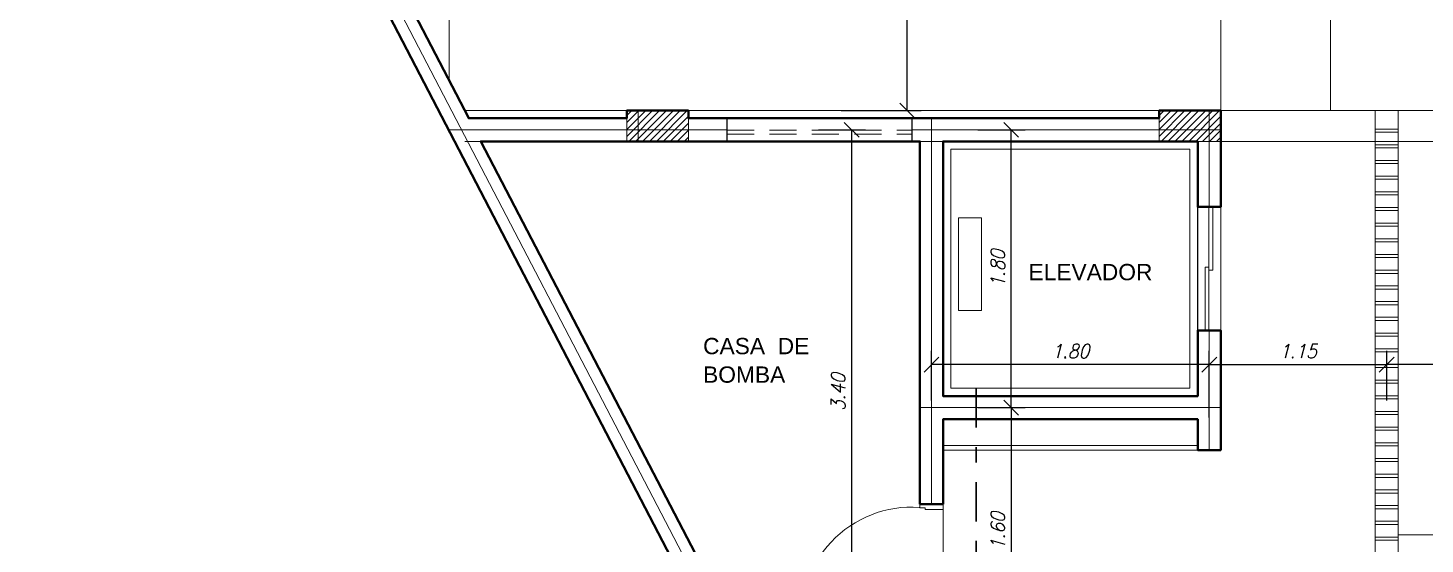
# Model space of a CAD drawing. Header units: millimetres. Extents: x 1865 to 2133, y 1062 to 1142.
# Drawn here: x 1878.51 to 1887.56, y 1077.85 to 1081.19 of the extents above; entities that cross this region are included whole.
import ezdxf

# ---------------------------------------------------------------- set-up
doc = ezdxf.new("R2010")
doc.units = ezdxf.units.MM
doc.header["$PDMODE"] = 35
doc.linetypes.add('DASHDOT', pattern=[25.4, 12.7, -6.35, 0, -6.35])
doc.linetypes.add('HIDDEN', pattern=[0.375, 0.25, -0.125])
for name, color, linetype, lineweight in [('Cota', 7, 'Continuous', 9), ('Eixo', 1, 'Continuous', 9), ('ESQ_INTER', 250, 'Continuous', 9), ('ESQUADRIAS', 250, 'Continuous', 9), ('PILAR', 7, 'Continuous', 5), ('PISO', 252, 'Continuous', 9), ('Plarga', 7, 'Continuous', 40), ('texto', 7, 'Continuous', 13)]:
    doc.layers.add(name, color=color, linetype=linetype, lineweight=lineweight)
doc.styles.add('arial', font='arial.ttf')
doc.styles.add('romans15', font='romans.shx', dxfattribs={"width": 0.9, "oblique": 15})
doc.dimstyles.new('COTA_50', dxfattribs={"dimscale": 0.5, "dimtxt": 0.181, "dimasz": 0.193, "dimexe": 0.18, "dimexo": 0.15, "dimgap": 0.085, "dimtad": 1, "dimzin": 4, "dimdsep": 46, "dimtxsty": 'romans15', "dimblk1": 'OBLIQUE', "dimblk2": 'OBLIQUE', "dimsah": 1, "dimcen": 0.09, "dimclrd": 256, "dimclre": 256, "dimclrt": 256, "dimadec": 0, "dimazin": 0, "dimtfac": 1, "dimtmove": 2, "dimatfit": 3, "dimldrblk": 'NONE', "dimfxl": 1, "dimtolj": 1, "dimtzin": 1, "dimarcsym": 0})

# ---------------------------------------------------------------- blocks, each defined once
blk = doc.blocks.new('_OBLIQUE')
at = {"color": 0, "linetype": 'ByBlock'}
blk.add_line((-0.5, -0.5), (0.5, 0.5), dxfattribs=at)
blk = doc.blocks.new('*D99')
at = {"layer": 'Cota', "lineweight": -2, "transparency": 16777216}
for p, q in [((1884.6656, 1080.5293), (1884.9712, 1080.5293)), ((1884.8812, 1078.7293), (1884.8812, 1080.5293)), ((1884.6656, 1078.7293), (1884.9712, 1078.7293))]:
    blk.add_line(p, q, dxfattribs=at)
at = {"layer": 'Defpoints', "color": 0, "transparency": 16777216}
for p in [(1884.5906, 1080.5293), (1884.8812, 1080.5293), (1884.5906, 1078.7293)]:
    blk.add_point(p, dxfattribs=at)
at = {"layer": 'Cota', "lineweight": -2, "transparency": 16777216, "xscale": 0.0965, "yscale": 0.0965, "zscale": 0.0965}
for p, rotation in [((1884.8812, 1080.5293), 90), ((1884.8812, 1078.7293), 270)]:
    blk.add_blockref('_OBLIQUE', p, dxfattribs=dict(at, rotation=rotation))
at = {"layer": 'Cota', "transparency": 16777216, "insert": (1884.7935, 1079.6293), "char_height": 0.0905, "attachment_point": 5, "rotation": 90, "style": 'romans15'}
blk.add_mtext('\\A1;1.80', dxfattribs=at)
blk = doc.blocks.new('_None')
blk = doc.blocks.new('*D100')
at = {"layer": 'Cota', "lineweight": -2, "transparency": 16777216}
for p, q in [((1884.6656, 1078.7293), (1884.9712, 1078.7293)), ((1884.8812, 1078.7293), (1884.8812, 1077.1293)), ((1884.6656, 1077.1293), (1884.9712, 1077.1293))]:
    blk.add_line(p, q, dxfattribs=at)
at = {"layer": 'Defpoints', "color": 0, "transparency": 16777216}
for p in [(1884.5906, 1078.7293), (1884.5906, 1077.1293), (1884.8812, 1077.1293)]:
    blk.add_point(p, dxfattribs=at)
at = {"layer": 'Cota', "lineweight": -2, "transparency": 16777216, "xscale": 0.0965, "yscale": 0.0965, "zscale": 0.0965}
for p, rotation in [((1884.8812, 1078.7293), 90), ((1884.8812, 1077.1293), 270)]:
    blk.add_blockref('_OBLIQUE', p, dxfattribs=dict(at, rotation=rotation))
at = {"layer": 'Cota', "transparency": 16777216, "insert": (1884.7935, 1077.9293), "char_height": 0.0905, "attachment_point": 5, "rotation": 90, "style": 'romans15'}
blk.add_mtext('\\A1;1.60', dxfattribs=at)
blk = doc.blocks.new('*D102')
at = {"layer": 'Cota', "lineweight": -2, "transparency": 16777216}
for p, q in [((1883.6322, 1080.5293), (1883.9379, 1080.5293)), ((1883.8479, 1077.1293), (1883.8479, 1080.5293)), ((1883.9531, 1077.1293), (1883.7579, 1077.1293))]:
    blk.add_line(p, q, dxfattribs=at)
at = {"layer": 'Defpoints', "color": 0, "transparency": 16777216}
for p in [(1883.5572, 1080.5293), (1883.8479, 1080.5293), (1884.0281, 1077.1293)]:
    blk.add_point(p, dxfattribs=at)
at = {"layer": 'Cota', "lineweight": -2, "transparency": 16777216, "xscale": 0.0965, "yscale": 0.0965, "zscale": 0.0965}
for p, rotation in [((1883.8479, 1080.5293), 90), ((1883.8479, 1077.1293), 270)]:
    blk.add_blockref('_OBLIQUE', p, dxfattribs=dict(at, rotation=rotation))
at = {"layer": 'Cota', "transparency": 16777216, "insert": (1883.7601, 1078.8293), "char_height": 0.0905, "attachment_point": 5, "rotation": 90, "style": 'romans15'}
blk.add_mtext('\\A1;3.40', dxfattribs=at)
blk = doc.blocks.new('*D130')
at = {"layer": 'Cota', "lineweight": -2, "transparency": 16777216}
for p, q in [((1887.3146, 1078.8509), (1887.3146, 1079.0981)), ((1892.7146, 1078.6647), (1892.7146, 1079.0981)), ((1892.7146, 1079.0081), (1887.3146, 1079.0081))]:
    blk.add_line(p, q, dxfattribs=at)
at = {"layer": 'Defpoints', "color": 0, "transparency": 16777216}
for p in [(1887.3146, 1079.0081), (1887.3146, 1078.7759), (1892.7146, 1078.5897)]:
    blk.add_point(p, dxfattribs=at)
at = {"layer": 'Cota', "lineweight": -2, "transparency": 16777216, "xscale": 0.0965, "yscale": 0.0965, "zscale": 0.0965, "rotation": 180}
blk.add_blockref('_OBLIQUE', (1887.3146, 1079.0081), dxfattribs=at)
at = {"layer": 'Cota', "lineweight": -2, "transparency": 16777216, "xscale": 0.0965, "yscale": 0.0965, "zscale": 0.0965}
blk.add_blockref('_OBLIQUE', (1892.7146, 1079.0081), dxfattribs=at)
at = {"layer": 'Cota', "transparency": 16777216, "insert": (1890.0146, 1079.0959), "char_height": 0.0905, "attachment_point": 5, "style": 'romans15'}
blk.add_mtext('\\A1;5.40', dxfattribs=at)
blk = doc.blocks.new('*D136')
at = {"layer": 'Cota', "lineweight": -2, "transparency": 16777216}
for p, q in [((1883.9914, 1083.3043), (1884.2971, 1083.3043)), ((1884.2071, 1080.6543), (1884.2071, 1083.3043)), ((1883.78, 1080.6543), (1884.2971, 1080.6543))]:
    blk.add_line(p, q, dxfattribs=at)
at = {"layer": 'Defpoints', "color": 0, "transparency": 16777216}
for p in [(1883.9164, 1083.3043), (1884.2071, 1083.3043), (1883.705, 1080.6543)]:
    blk.add_point(p, dxfattribs=at)
at = {"layer": 'Cota', "lineweight": -2, "transparency": 16777216, "xscale": 0.0965, "yscale": 0.0965, "zscale": 0.0965}
for p, rotation in [((1884.2071, 1083.3043), 90), ((1884.2071, 1080.6543), 270)]:
    blk.add_blockref('_OBLIQUE', p, dxfattribs=dict(at, rotation=rotation))
at = {"layer": 'Cota', "transparency": 16777216, "insert": (1884.1194, 1081.9793), "char_height": 0.0905, "attachment_point": 5, "rotation": 90, "style": 'romans15'}
blk.add_mtext('\\A1;2.65', dxfattribs=at)
blk = doc.blocks.new('*D146')
at = {"layer": 'Cota', "lineweight": -2, "transparency": 16777216}
for p, q in [((1886.1646, 1078.6647), (1886.1646, 1079.0981)), ((1887.3146, 1078.7759), (1887.3146, 1079.0981)), ((1886.1646, 1079.0081), (1887.3146, 1079.0081))]:
    blk.add_line(p, q, dxfattribs=at)
at = {"layer": 'Defpoints', "color": 0, "transparency": 16777216}
for p in [(1887.3146, 1079.0081), (1887.3146, 1078.7009), (1886.1646, 1078.5897)]:
    blk.add_point(p, dxfattribs=at)
at = {"layer": 'Cota', "lineweight": -2, "transparency": 16777216, "xscale": 0.0965, "yscale": 0.0965, "zscale": 0.0965, "rotation": 180}
blk.add_blockref('_OBLIQUE', (1886.1646, 1079.0081), dxfattribs=at)
at = {"layer": 'Cota', "lineweight": -2, "transparency": 16777216, "xscale": 0.0965, "yscale": 0.0965, "zscale": 0.0965}
blk.add_blockref('_OBLIQUE', (1887.3146, 1079.0081), dxfattribs=at)
at = {"layer": 'Cota', "transparency": 16777216, "insert": (1886.7396, 1079.0959), "char_height": 0.0905, "attachment_point": 5, "style": 'romans15'}
blk.add_mtext('\\A1;1.15', dxfattribs=at)
blk = doc.blocks.new('*D147')
at = {"layer": 'Cota', "lineweight": -2, "transparency": 16777216}
for p, q in [((1884.3646, 1078.7759), (1884.3646, 1079.0981)), ((1886.1646, 1078.6647), (1886.1646, 1079.0981)), ((1886.1646, 1079.0081), (1884.3646, 1079.0081))]:
    blk.add_line(p, q, dxfattribs=at)
at = {"layer": 'Defpoints', "color": 0, "transparency": 16777216}
for p in [(1884.3646, 1079.0081), (1884.3646, 1078.7009), (1886.1646, 1078.5897)]:
    blk.add_point(p, dxfattribs=at)
at = {"layer": 'Cota', "lineweight": -2, "transparency": 16777216, "xscale": 0.0965, "yscale": 0.0965, "zscale": 0.0965, "rotation": 180}
blk.add_blockref('_OBLIQUE', (1884.3646, 1079.0081), dxfattribs=at)
at = {"layer": 'Cota', "lineweight": -2, "transparency": 16777216, "xscale": 0.0965, "yscale": 0.0965, "zscale": 0.0965}
blk.add_blockref('_OBLIQUE', (1886.1646, 1079.0081), dxfattribs=at)
at = {"layer": 'Cota', "transparency": 16777216, "insert": (1885.2646, 1079.0959), "char_height": 0.0905, "attachment_point": 5, "style": 'romans15'}
blk.add_mtext('\\A1;1.80', dxfattribs=at)
blk = doc.blocks.new('*D626')
at = {"layer": 'Cota', "lineweight": -2, "transparency": 16777216}
for p, q in [((1871.0481, 1091.4446), (1870.7579, 1091.2937)), ((1870.8377, 1091.3352), (1883.6877, 1066.6352)), ((1883.8981, 1066.7446), (1883.6079, 1066.5937))]:
    blk.add_line(p, q, dxfattribs=at)
at = {"layer": 'Defpoints', "color": 0, "transparency": 16777216}
for p in [(1871.1146, 1091.4793), (1883.9646, 1066.7793), (1883.6877, 1066.6352)]:
    blk.add_point(p, dxfattribs=at)
at = {"layer": 'Cota', "lineweight": -2, "transparency": 16777216, "xscale": 0.0965, "yscale": 0.0965, "zscale": 0.0965}
for p, rotation in [((1870.8377, 1091.3352), 117.4853861439191), ((1883.6877, 1066.6352), 297.4853861439191)]:
    blk.add_blockref('_OBLIQUE', p, dxfattribs=dict(at, rotation=rotation))
at = {"layer": 'Cota', "transparency": 16777216, "insert": (1877.3406, 1079.0257), "char_height": 0.0905, "attachment_point": 5, "rotation": 297.48539, "style": 'romans15'}
blk.add_mtext('\\A1;27.84', dxfattribs=at)

msp = doc.modelspace()

# ---------------------------------------------------------------- hatches: boundary and pattern name
at = {"layer": 'PILAR'}
h = msp.add_hatch(dxfattribs=at)
h.set_pattern_fill('ANSI31,_O', color=256, scale=0.01)
h.set_pattern_definition([(45, (18.826643, 128.24008), (-0.0224506403, 0.0224506403), [])])
h.paths.add_polyline_path([(1882.7896, 1080.6543), (1882.7896, 1080.4543), (1882.3896, 1080.4543), (1882.3896, 1080.6543)])
h = msp.add_hatch(dxfattribs=at)
h.set_pattern_fill('ANSI31,_O', color=256, scale=0.01)
h.set_pattern_definition([(45, (22.276643, 128.24008), (-0.0224506403, 0.0224506403), [])])
h.paths.add_polyline_path([(1886.2396, 1080.6543), (1886.2396, 1080.4543), (1885.8396, 1080.4543), (1885.8396, 1080.6543)])
at = {"layer": 'PISO'}
h = msp.add_hatch(dxfattribs=at)
h.set_pattern_fill('NET,_O', color=256, scale=0.4)
h.set_pattern_definition([(0, (1892.0297, 1084.2425), (0, 1.27), []), (90, (1892.0297, 1084.2425), (-1.27, 8e-17), [])])
h.paths.add_polyline_path([(1894.4896, 1085.9293), (1887.4146, 1085.9293), (1887.4146, 1086.4043), (1887.2146, 1086.4043), (1887.2146, 1086.8043), (1885.8896, 1086.8043), (1885.8896, 1086.1893), (1885.8896, 1086.1543), (1885.8896, 1085.9543), (1886.2396, 1085.9543), (1886.2396, 1080.6543), (1892.7146, 1080.6543), (1893.1146, 1080.6543), (1893.1146, 1080.4543), (1892.7146, 1080.4543), (1892.7146, 1077.9043), (1893.1146, 1077.9043), (1893.1146, 1077.7043), (1892.7146, 1077.7043), (1892.7146, 1072.4043), (1893.1146, 1072.4043), (1893.1146, 1072.2043), (1894.4896, 1072.2043), (1894.4896, 1077.8543), (1893.6896, 1077.8543), (1893.6896, 1080.4543), (1894.4896, 1080.4543)])
h.paths.add_polyline_path([(1887.4146, 1088.8543), (1885.8896, 1088.8543), (1885.8896, 1087.0043), (1885.8896, 1086.9693), (1885.8896, 1086.8043), (1887.4146, 1086.8043)])
h.paths.add_polyline_path([(1897.9646, 1077.7043), (1897.9146, 1077.7043), (1897.9146, 1078.1043), (1897.9646, 1078.1043), (1897.9646, 1080.4543), (1897.9146, 1080.4543), (1897.9146, 1080.8543), (1897.9646, 1080.8543), (1897.9646, 1085.9293), (1897.9146, 1085.9293), (1894.4896, 1085.9293), (1894.4896, 1080.4543), (1893.6896, 1080.4543), (1893.6896, 1077.8543), (1894.4896, 1077.8543), (1894.4896, 1072.2043), (1892.7146, 1072.2043), (1892.7146, 1066.9293), (1894.7396, 1066.9293), (1894.7396, 1066.9693), (1897.4896, 1066.9693), (1897.9646, 1066.9293), (1897.9646, 1072.2043), (1897.9146, 1072.2043), (1897.9146, 1072.6043), (1897.9646, 1072.6043)])
h.paths.add_polyline_path([(1895.247, 1076.4321), (1895.747, 1076.9321), (1896.247, 1076.4321)], flags=16)
h.paths.add_polyline_path([(1886.4003, 1088.0194), (1886.6821, 1088.0194), (1886.7181, 1088.1536), (1886.4362, 1088.1536)], flags=24)

# ---------------------------------------------------------------- linework, layer by layer
at = {"lineweight": 5}
for points in [[(1886.2396, 1080.6543), (1886.2396, 1085.9543), (1881.2396, 1085.9543), (1881.2396, 1080.8467)], [(1892.7146, 1080.6543), (1881.3397, 1080.6543)], [(1887.2396, 1077.4543), (1887.2396, 1080.6543), (1887.3896, 1080.6543), (1887.3896, 1077.4543)], [(1892.7146, 1080.4543), (1881.3397, 1080.4543)], [(1886.0896, 1080.0293), (1886.0896, 1079.2293)], [(1886.2396, 1080.0293), (1886.2396, 1079.2293)], [(1884.6896, 1079.9585), (1884.6896, 1079.3585), (1884.5396, 1079.3585), (1884.5396, 1079.9585), (1884.6896, 1079.9585)], [(1884.4396, 1077.2893), (1884.4396, 1078.0693)], [(1892.7146, 1077.9043), (1887.3896, 1077.9043)]]:
    msp.add_lwpolyline(points, dxfattribs=at)
for points in [[(1883.0396, 1080.4543), (1883.0396, 1080.6043)], [(1884.2396, 1080.4543), (1884.2396, 1080.6043)]]:
    msp.add_lwpolyline(points)
msp.add_lwpolyline([(1884.4396, 1078.8043), (1886.0896, 1078.8043), (1886.0896, 1080.4543), (1884.4396, 1080.4543)], close=True)
msp.add_lwpolyline([(1884.4896, 1078.8543), (1886.0396, 1078.8543), (1886.0396, 1080.4043), (1884.4896, 1080.4043)], close=True, dxfattribs=at)
at = {"linetype": 'DASHDOT', "lineweight": 30, "ltscale": 0.02}
msp.add_lwpolyline([(1884.6539, 1078.8543), (1884.6539, 1077.6742), (1884.6539, 1077.6742), (1885.1684, 1077.6742)], dxfattribs=at)
at = {"layer": 'Cota', "lineweight": 5}
for points in [[(1884.4396, 1078.4843), (1886.0896, 1078.4843)], [(1884.4396, 1078.4543), (1886.0896, 1078.4543)]]:
    msp.add_lwpolyline(points, dxfattribs=at)
at = {"layer": 'Eixo'}
for points in [[(1880.5789, 1081.9543), (1883.1281, 1077.0543)], [(1882.4646, 1080.4543), (1882.4646, 1080.6543)], [(1884.3646, 1078.1043), (1884.3646, 1080.6043)], [(1886.1646, 1080.0293), (1886.1646, 1080.6543)], [(1881.2357, 1080.5293), (1883.0396, 1080.5293)], [(1884.2396, 1080.5293), (1886.2396, 1080.5293)], [(1886.1646, 1078.4543), (1886.1646, 1079.2293)], [(1884.2896, 1078.7293), (1886.2396, 1078.7293)]]:
    msp.add_lwpolyline(points, dxfattribs=at)
at = {"layer": 'ESQ_INTER', "linetype": 'HIDDEN', "ltscale": 0.7}
for points in [[(1883.0396, 1080.5268), (1884.2396, 1080.5268)], [(1883.0396, 1080.5018), (1884.2396, 1080.5018)]]:
    msp.add_lwpolyline(points, dxfattribs=at)
at = {"layer": 'ESQ_INTER'}
for points in [[(1887.2396, 1080.5343), (1887.3896, 1080.5343)], [(1887.2396, 1080.5143), (1887.3896, 1080.5143)], [(1887.2396, 1080.4326), (1887.3896, 1080.4326)], [(1887.2396, 1080.4126), (1887.3896, 1080.4126)], [(1887.2396, 1080.3309), (1887.3896, 1080.3309)], [(1887.2396, 1080.3109), (1887.3896, 1080.3109)], [(1887.2396, 1080.2293), (1887.3896, 1080.2293)], [(1887.2396, 1080.2093), (1887.3896, 1080.2093)], [(1887.2396, 1080.1276), (1887.3896, 1080.1276)], [(1887.2396, 1080.1076), (1887.3896, 1080.1076)], [(1886.1621, 1080.0293), (1886.1621, 1079.6193), (1886.1871, 1079.6193), (1886.1871, 1080.0293)], [(1887.2396, 1080.0259), (1887.3896, 1080.0259)], [(1887.2396, 1080.0059), (1887.3896, 1080.0059)], [(1887.2396, 1079.9243), (1887.3896, 1079.9243)], [(1887.2396, 1079.9043), (1887.3896, 1079.9043)], [(1887.2396, 1079.8226), (1887.3896, 1079.8226)], [(1887.2396, 1079.8026), (1887.3896, 1079.8026)], [(1887.2396, 1079.7209), (1887.3896, 1079.7209)], [(1887.2396, 1079.7009), (1887.3896, 1079.7009)], [(1886.1371, 1079.2293), (1886.1371, 1079.6393), (1886.1621, 1079.6393), (1886.1621, 1079.2293)], [(1887.2396, 1079.6193), (1887.3896, 1079.6193)], [(1887.2396, 1079.5993), (1887.3896, 1079.5993)], [(1887.2396, 1079.5176), (1887.3896, 1079.5176)], [(1887.2396, 1079.4976), (1887.3896, 1079.4976)], [(1887.2396, 1079.4159), (1887.3896, 1079.4159)], [(1887.2396, 1079.3959), (1887.3896, 1079.3959)], [(1887.2396, 1079.3143), (1887.3896, 1079.3143)], [(1887.2396, 1079.2943), (1887.3896, 1079.2943)], [(1887.2396, 1079.2126), (1887.3896, 1079.2126)], [(1887.2396, 1079.1926), (1887.3896, 1079.1926)], [(1887.2396, 1079.1109), (1887.3896, 1079.1109)], [(1887.2396, 1079.0909), (1887.3896, 1079.0909)], [(1887.2396, 1079.0093), (1887.3896, 1079.0093)], [(1887.2396, 1078.9893), (1887.3896, 1078.9893)], [(1887.2396, 1078.9076), (1887.3896, 1078.9076)], [(1887.2396, 1078.8876), (1887.3896, 1078.8876)], [(1887.2396, 1078.8059), (1887.3896, 1078.8059)], [(1887.2396, 1078.7859), (1887.3896, 1078.7859)], [(1887.2396, 1078.7043), (1887.3896, 1078.7043)], [(1887.2396, 1078.6843), (1887.3896, 1078.6843)], [(1887.2396, 1078.6026), (1887.3896, 1078.6026)], [(1887.2396, 1078.5826), (1887.3896, 1078.5826)], [(1887.2396, 1078.5009), (1887.3896, 1078.5009)], [(1887.2396, 1078.4809), (1887.3896, 1078.4809)], [(1887.2396, 1078.3993), (1887.3896, 1078.3993)], [(1887.2396, 1078.3793), (1887.3896, 1078.3793)], [(1887.2396, 1078.2976), (1887.3896, 1078.2976)], [(1887.2396, 1078.2776), (1887.3896, 1078.2776)], [(1887.2396, 1078.1959), (1887.3896, 1078.1959)], [(1887.2396, 1078.1759), (1887.3896, 1078.1759)], [(1887.2396, 1078.0943), (1887.3896, 1078.0943)], [(1887.2396, 1078.0743), (1887.3896, 1078.0743)], [(1887.2396, 1077.9926), (1887.3896, 1077.9926)], [(1887.2396, 1077.9726), (1887.3896, 1077.9726)], [(1887.2396, 1077.8909), (1887.3896, 1077.8909)], [(1887.2396, 1077.8709), (1887.3896, 1077.8709)]]:
    msp.add_lwpolyline(points, dxfattribs=at)
at = {"layer": 'ESQUADRIAS'}
msp.add_lwpolyline([(1884.4396, 1078.1043), (1884.2896, 1078.1043), (1884.2896, 1078.0793), (1884.3246, 1078.0793), (1884.3246, 1078.0693), (1884.4396, 1078.0693)], close=True, dxfattribs=at)
msp.add_arc((1884.2353, 1077.372), 0.7128, 82.80397, 184.64799, dxfattribs=at)
at = {"layer": 'PILAR'}
for points in [[(1882.7896, 1080.6543), (1882.3896, 1080.6543), (1882.3896, 1080.4543), (1882.7896, 1080.4543)], [(1886.2396, 1080.6543), (1885.8396, 1080.6543), (1885.8396, 1080.4543), (1886.2396, 1080.4543)]]:
    msp.add_lwpolyline(points, close=True, dxfattribs=at)
at = {"layer": 'Plarga'}
for points in [[(1881.2334, 1072.3543), (1885.4887, 1072.3543), (1883.7396, 1075.7162), (1883.7396, 1077.0543), (1883.0435, 1077.0543), (1880.5984, 1081.7543), (1880.2896, 1081.7543), (1880.2896, 1084.5543), (1878.8896, 1084.5543), (1878.8896, 1091.3293)], [(1880.6896, 1081.9039), (1881.3657, 1080.6043), (1882.3896, 1080.6043), (1882.3896, 1080.6543), (1882.7896, 1080.6543), (1882.7896, 1080.6043), (1885.8396, 1080.6043), (1885.8396, 1080.6543), (1886.2396, 1080.6543), (1886.2396, 1080.0293), (1886.0896, 1080.0293), (1886.0896, 1080.4543), (1884.4396, 1080.4543), (1884.4396, 1078.8043), (1886.0896, 1078.8043), (1886.0896, 1079.2293), (1886.2396, 1079.2293), (1886.2396, 1078.4543), (1886.0896, 1078.4543), (1886.0896, 1078.6543), (1884.4396, 1078.6543), (1884.4396, 1078.1043), (1884.2896, 1078.1043), (1884.2896, 1080.4543), (1881.4438, 1080.4543), (1883.1346, 1077.2043)]]:
    msp.add_lwpolyline(points, dxfattribs=at)

# ---------------------------------------------------------------- texts
at = {"layer": 'texto', "style": 'arial'}
for s, p in [('ELEVADOR', (1884.9931, 1079.5547)), ('CASA  DE', (1882.8844, 1079.0753)), ('BOMBA', (1882.8844, 1078.8906))]:
    msp.add_text(s, height=0.10557, dxfattribs=at).set_placement(p)

# ---------------------------------------------------------------- dimensions: what is measured, and where the dimension line sits
at = {"layer": 'Cota'}
dim = msp.add_aligned_dim(p1=(1871.1146, 1091.4793), p2=(1883.9646, 1066.7793), distance=-0.3121, dimstyle='COTA_50', dxfattribs=at)
dim.commit()
dim.dimension.update_dxf_attribs({"geometry": '*D626', "text_midpoint": (1877.3406, 1079.0257)})
for base, p1, p2, angle, picture, middle in [((1884.2071, 1083.3043), (1883.705, 1080.6543), (1883.9164, 1083.3043), 270, '*D136', (1884.1194, 1081.9793)), ((1883.8479, 1080.5293), (1884.0281, 1077.1293), (1883.5572, 1080.5293), 270, '*D102', (1883.7601, 1078.8293)), ((1884.8812, 1080.5293), (1884.5906, 1078.7293), (1884.5906, 1080.5293), 270, '*D99', (1884.7935, 1079.6293)), ((1887.3146, 1079.0081), (1886.1646, 1078.5897), (1887.3146, 1078.7009), 180, '*D146', (1886.7396, 1079.0959)), ((1884.8812, 1077.1293), (1884.5906, 1078.7293), (1884.5906, 1077.1293), 90, '*D100', (1884.7935, 1077.9293))]:
    dim = msp.add_linear_dim(base=base, p1=p1, p2=p2, angle=angle, dimstyle='COTA_50', dxfattribs=at)
    dim.commit()
    dim.dimension.update_dxf_attribs({"geometry": picture, "text_midpoint": middle})
for base, p1, p2, picture, middle in [((1884.3646, 1079.0081), (1886.1646, 1078.5897), (1884.3646, 1078.7009), '*D147', (1885.2646, 1079.0959)), ((1887.3146, 1079.0081), (1892.7146, 1078.5897), (1887.3146, 1078.7759), '*D130', (1890.0146, 1079.0959))]:
    dim = msp.add_linear_dim(base=base, p1=p1, p2=p2, dimstyle='COTA_50', dxfattribs=at)
    dim.commit()
    dim.dimension.update_dxf_attribs({"geometry": picture, "text_midpoint": middle})

doc.saveas('drawing.dxf')
